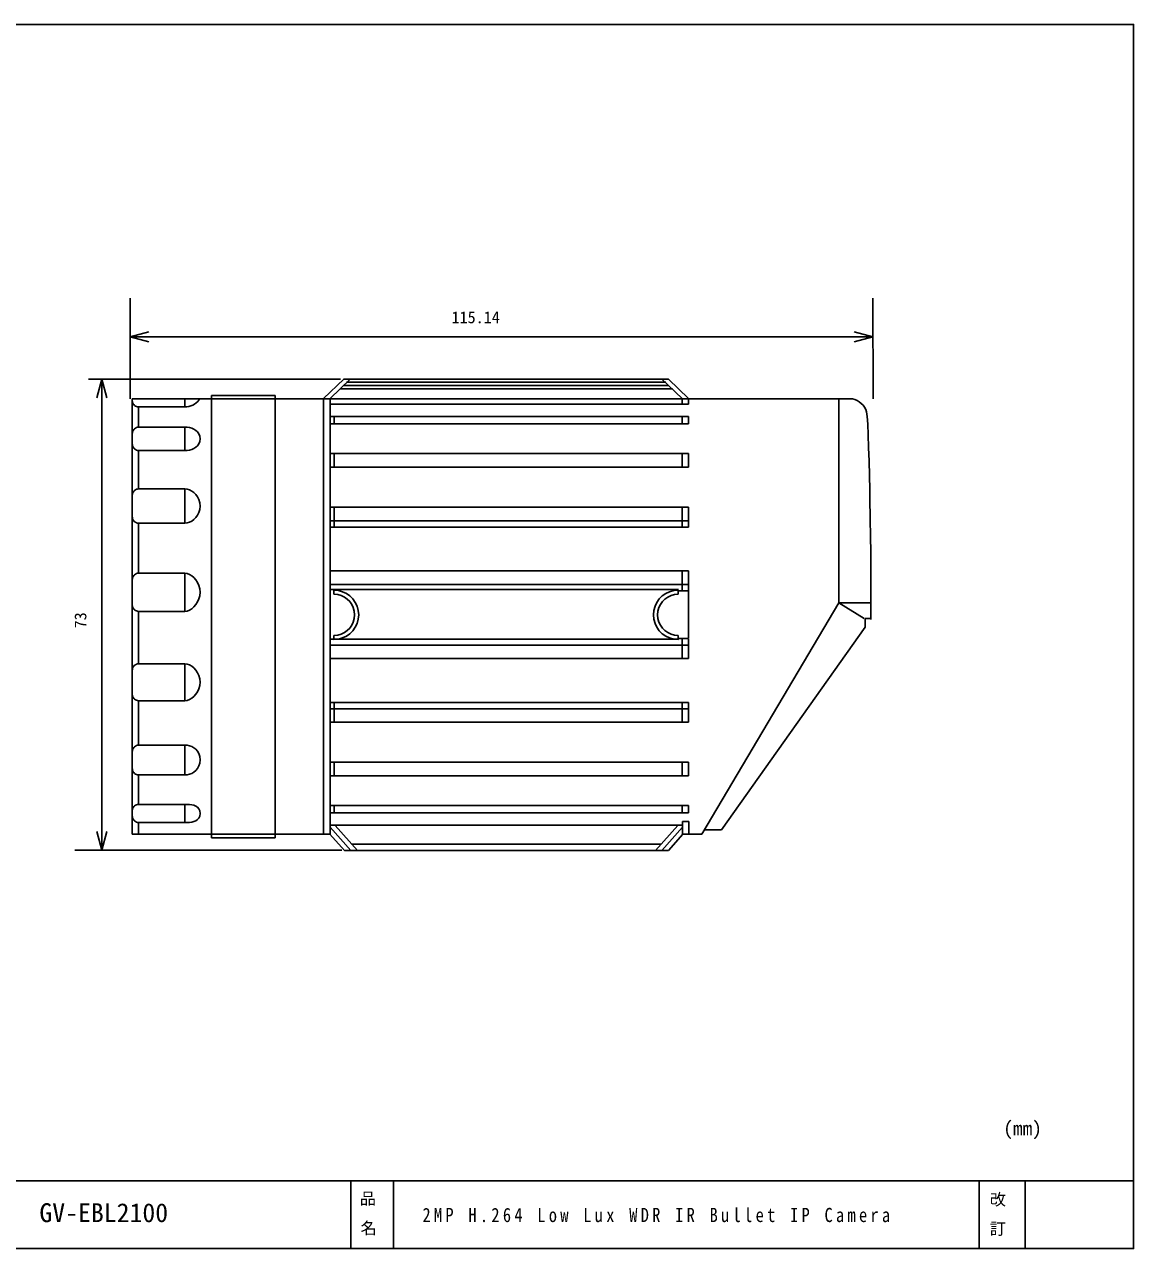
# Model space of a CAD drawing. Units: millimetres on the paper. Extents: x -143 to 141, y -97 to 93.
# Drawn here: x -31.2 to 140.7, y -96.8 to 92.9 of the extents above; entities that cross this region are included whole.
import ezdxf
from ezdxf.enums import TextEntityAlignment as Align

# ---------------------------------------------------------------- set-up
doc = ezdxf.new("R2010")
doc.units = ezdxf.units.MM
doc.layers.add('0-0_0', color=4, linetype='Continuous')
doc.layers.add('0-1_外形図', color=4, linetype='Continuous')
doc.styles.add('ＭＳ ゴシック', font='')
doc.styles.get('ＭＳ ゴシック').set_extended_font_data('MS Gothic')

msp = doc.modelspace()

# ---------------------------------------------------------------- linework, layer by layer
at = {"layer": '0-0_0'}
for p, q in [((-14.808, 44.498), (-11.91, 45.275)), ((-14.808, 44.498), (-14.808, 44.912)), ((-14.808, 44.498), (100.302, 44.498)), ((-14.808, 44.498), (-11.91, 43.722)), ((100.302, 44.498), (97.404, 45.275)), ((100.302, 44.498), (97.404, 43.722)), ((100.302, 44.498), (100.302, 44.912)), ((-19.197, 37.967), (-19.974, 35.07)), ((-19.197, 37.967), (-19.197, -35.038)), ((-19.197, 37.967), (-18.421, 35.07)), ((-19.197, -35.038), (-19.974, -32.141)), ((-19.197, -35.038), (-18.421, -32.141))]:
    msp.add_line(p, q, dxfattribs=at)
at = {"layer": '0-0_0', "color": 7}
for p, q in [((140.693, -86.281), (-142.913, -86.276)), ((19.399, -86.444), (19.399, -96.765)), ((25.982, -86.444), (25.982, -96.765)), ((116.764, -86.444), (116.764, -96.765)), ((123.877, -86.444), (123.877, -96.765))]:
    msp.add_line(p, q, dxfattribs=at)
msp.add_lwpolyline([(-142.913, 92.919), (140.693, 92.919), (140.693, -96.765), (-142.913, -96.765)], close=True, dxfattribs=at)
at = {"layer": '0-1_外形図'}
for p, q in [((-14.808, 50.51), (-14.808, 34.922)), ((100.332, 34.922), (100.282, 50.51)), ((-21.275, 37.967), (17.794, 37.967)), ((15.184, 34.959), (18.304, 37.967)), ((16.185, 34.959), (19.304, 37.967)), ((68.612, 37.967), (18.235, 37.967)), ((70.731, 34.959), (67.612, 37.967)), ((71.732, 34.959), (68.612, 37.967)), ((69.261, 36.467), (17.743, 36.467)), ((68.612, 36.967), (18.235, 36.967)), ((68.213, 37.467), (18.735, 37.467)), ((-14.489, 34.922), (-14.489, -32.573)), ((96.729, 34.922), (-14.489, 34.922)), ((-14.478, 34.647), (-14.478, 34.812)), ((-2.196, -33.122), (-2.196, 35.4)), ((-2.196, 35.4), (7.682, 35.4)), ((7.682, 35.4), (7.682, -33.122)), ((15.178, 34.9), (15.178, -32.622)), ((16.178, 34.9), (16.178, -32.622)), ((70.731, 34.062), (70.731, 34.959)), ((71.732, 34.062), (71.732, 34.959)), ((95.034, 34.922), (95.034, 3.275)), ((-13.488, 33.599), (-13.488, 30.516)), ((-6.326, 33.647), (-13.479, 33.647)), ((16.169, 34.062), (71.732, 34.062)), ((-13.479, 30.517), (-6.326, 30.517)), ((-6.326, 26.901), (-6.326, 30.517)), ((71.732, 32.166), (16.169, 32.166)), ((16.169, 31.019), (71.732, 31.019)), ((16.819, 32.166), (16.819, 31.019)), ((70.731, 31.019), (70.731, 32.166)), ((71.732, 31.019), (71.732, 32.166)), ((-13.488, 26.9), (-13.488, 20.953)), ((-6.326, 26.901), (-13.479, 26.901)), ((71.732, 26.41), (16.169, 26.41)), ((16.819, 26.41), (16.819, 24.314)), ((70.731, 24.314), (70.731, 26.41)), ((71.732, 24.314), (71.732, 26.41)), ((16.169, 24.314), (71.732, 24.314)), ((-13.479, 20.947), (-6.326, 20.947)), ((-6.326, 15.632), (-6.326, 20.947)), ((71.732, 18.119), (16.169, 18.119)), ((16.819, 18.119), (16.819, 15.024)), ((70.731, 15.024), (70.731, 18.119)), ((71.732, 15.024), (71.732, 18.119)), ((-13.488, 15.673), (-13.488, 7.912)), ((-6.326, 15.632), (-13.479, 15.632)), ((16.169, 16.024), (71.732, 16.024)), ((16.169, 15.024), (71.732, 15.024)), ((-13.479, 7.886), (-6.326, 7.886)), ((-6.326, 1.971), (-6.326, 7.886)), ((71.732, 8.242), (16.169, 8.242)), ((70.731, 5.146), (70.731, 8.242)), ((71.732, 5.146), (71.732, 8.242)), ((16.169, 6.146), (71.732, 6.146)), ((16.169, 5.346), (70.182, 5.346)), ((16.784, 5.264), (16.784, 4.634)), ((70.13, 5.264), (70.13, 4.634)), ((70.182, 5.146), (71.732, 5.146)), ((71.732, -2.142), (71.732, 5.155)), ((-13.488, 1.959), (-13.488, -6.199)), ((-6.326, 1.971), (-13.479, 1.971)), ((73.799, -32.569), (95.034, 3.275)), ((95.034, 3.275), (98.963, 0.886)), ((95.141, 3.275), (100.021, 3.275)), ((99.963, 0.886), (99.081, 0.886)), ((99.081, 0.886), (99.081, -0.466)), ((16.784, -1.756), (16.784, -2.386)), ((70.13, -1.756), (70.13, -2.386)), ((99.081, -0.466), (76.856, -31.863)), ((16.169, -2.351), (70.182, -2.351)), ((16.169, -3.251), (71.732, -3.251)), ((70.182, -2.251), (71.732, -2.251)), ((70.731, -2.251), (70.731, -5.347)), ((71.732, -2.251), (71.732, -5.347)), ((71.732, -5.347), (16.169, -5.347)), ((-6.326, -6.151), (-13.479, -6.151)), ((-13.488, -11.828), (-13.488, -18.722)), ((-13.479, -11.867), (-6.326, -11.867)), ((16.169, -12.129), (71.732, -12.129)), ((16.169, -13.129), (71.732, -13.129)), ((16.819, -15.224), (16.819, -12.129)), ((70.731, -12.129), (70.731, -15.224)), ((71.732, -12.129), (71.732, -15.224)), ((71.732, -15.224), (16.169, -15.224)), ((-6.326, -18.764), (-13.479, -18.764)), ((16.169, -21.419), (71.732, -21.419)), ((16.819, -23.515), (16.819, -21.419)), ((70.731, -21.419), (70.731, -23.515)), ((71.732, -21.419), (71.732, -23.515)), ((-13.488, -23.441), (-13.488, -27.939)), ((-13.479, -23.38), (-6.326, -23.38)), ((71.732, -23.515), (16.169, -23.515)), ((-6.326, -27.935), (-13.479, -27.935)), ((16.169, -28.124), (71.732, -28.124)), ((16.819, -29.271), (16.819, -28.124)), ((70.731, -28.124), (70.731, -29.271)), ((71.732, -28.124), (71.732, -29.271)), ((71.732, -29.271), (16.169, -29.271)), ((-13.488, -30.893), (-13.488, -32.573)), ((-13.479, -30.75), (-6.326, -30.75)), ((16.169, -31.167), (70.794, -31.167)), ((16.215, -31.489), (19.411, -35.072)), ((16.973, -31.202), (20.411, -35.072)), ((70.05, -31.202), (66.612, -35.072)), ((70.808, -31.489), (67.612, -35.072)), ((70.803, -30.57), (71.767, -30.57)), ((70.803, -32.569), (70.803, -30.57)), ((71.767, -30.57), (71.767, -32.569)), ((76.856, -31.863), (74.269, -31.863)), ((-14.489, -32.573), (16.219, -32.573)), ((7.682, -33.122), (-2.196, -33.122)), ((16.166, -32.569), (18.41, -35.072)), ((67.51, -34.127), (19.497, -34.127)), ((70.857, -32.569), (68.612, -35.072)), ((70.803, -32.569), (73.799, -32.569)), ((-23.392, -35.038), (18.001, -35.038)), ((68.612, -35.072), (18.435, -35.072))]:
    msp.add_line(p, q, dxfattribs=at)
for points in [[(-13.479, 33.647), (-13.658, 33.664), (-13.827, 33.71), (-13.982, 33.785), (-14.122, 33.883), (-14.243, 34.004), (-14.341, 34.144), (-14.416, 34.299), (-14.462, 34.468), (-14.478, 34.647)], [(-4.042, 34.944), (-4.151, 34.702), (-4.325, 34.478), (-4.55, 34.275), (-4.815, 34.095), (-5.108, 33.942), (-5.418, 33.817), (-5.732, 33.725), (-6.039, 33.667), (-6.326, 33.647), (-6.326, 34.922)], [(96.729, 34.922), (97.118, 34.89), (97.497, 34.795), (97.859, 34.644), (98.198, 34.443), (98.507, 34.196), (98.78, 33.91), (99.01, 33.59), (99.191, 33.242), (99.316, 32.871)], [(99.316, 32.871), (99.409, 32.178), (99.494, 30.956), (99.571, 29.316), (99.64, 27.371), (99.701, 25.232), (99.755, 23.011), (99.802, 20.818), (99.841, 18.767), (99.874, 16.967), (99.9, 15.505), (99.921, 14.367), (99.936, 13.512), (99.947, 12.899), (99.954, 12.488), (99.959, 12.239), (99.961, 12.111), (99.962, 12.064), (99.962, 12.057), (99.962, 12.056), (99.962, 12.049), (99.962, 12.028), (99.962, 11.987), (99.962, 11.92), (99.963, 11.819), (99.963, 11.679), (99.963, 11.493), (99.964, 11.254), (99.964, 10.958), (99.965, 10.617), (99.965, 10.242), (99.966, 9.847), (99.967, 9.446), (99.968, 9.051), (99.968, 8.677), (99.969, 8.335), (99.97, 8.04), (99.97, 7.8), (99.97, 7.614), (99.971, 7.474)], [(-14.478, 29.517), (-14.462, 29.696), (-14.416, 29.865), (-14.341, 30.02), (-14.243, 30.16), (-14.122, 30.281), (-13.982, 30.38), (-13.827, 30.454), (-13.658, 30.5), (-13.479, 30.517)], [(-6.326, 30.517), (-5.982, 30.499), (-5.626, 30.444), (-5.271, 30.348), (-4.932, 30.207), (-4.623, 30.018), (-4.358, 29.777), (-4.151, 29.481), (-4.017, 29.126), (-3.969, 28.709)], [(-3.969, 28.709), (-4.017, 28.291), (-4.151, 27.936), (-4.358, 27.64), (-4.623, 27.399), (-4.932, 27.21), (-5.271, 27.069), (-5.626, 26.973), (-5.982, 26.918), (-6.326, 26.901)], [(-13.479, 26.901), (-13.658, 26.917), (-13.827, 26.963), (-13.982, 27.038), (-14.122, 27.137), (-14.243, 27.257), (-14.341, 27.397), (-14.416, 27.553), (-14.462, 27.721), (-14.478, 27.901)], [(-14.478, 19.948), (-14.462, 20.127), (-14.416, 20.296), (-14.341, 20.451), (-14.243, 20.591), (-14.122, 20.712), (-13.982, 20.81), (-13.827, 20.885), (-13.658, 20.931), (-13.479, 20.947)], [(-6.326, 20.947), (-5.982, 20.911), (-5.626, 20.802), (-5.271, 20.624), (-4.932, 20.381), (-4.623, 20.076), (-4.358, 19.71), (-4.151, 19.289), (-4.017, 18.814), (-3.969, 18.29)], [(-3.969, 18.29), (-4.017, 17.765), (-4.151, 17.29), (-4.358, 16.869), (-4.623, 16.504), (-4.932, 16.198), (-5.271, 15.955), (-5.626, 15.778), (-5.982, 15.669), (-6.326, 15.632)], [(-13.479, 15.632), (-13.658, 15.648), (-13.827, 15.695), (-13.982, 15.769), (-14.122, 15.868), (-14.243, 15.989), (-14.341, 16.128), (-14.416, 16.284), (-14.462, 16.453), (-14.478, 16.632)], [(-14.478, 6.886), (-14.462, 7.065), (-14.416, 7.234), (-14.341, 7.39), (-14.243, 7.529), (-14.122, 7.65), (-13.982, 7.749), (-13.827, 7.823), (-13.658, 7.87), (-13.479, 7.886)], [(-6.326, 7.886), (-5.982, 7.839), (-5.626, 7.703), (-5.271, 7.485), (-4.932, 7.195), (-4.623, 6.839), (-4.358, 6.427), (-4.151, 5.965), (-4.017, 5.463), (-3.969, 4.928)], [(99.971, 7.474), (99.971, 7.374), (99.971, 7.307), (99.971, 7.266), (99.971, 7.245), (99.971, 7.237), (99.971, 7.236), (99.971, 7.234), (99.971, 7.218), (99.971, 7.176), (99.971, 7.093), (99.971, 6.956), (99.971, 6.753), (99.971, 6.468), (99.971, 6.09), (99.971, 5.604), (99.971, 5.007), (99.971, 4.329), (99.971, 3.61), (99.971, 2.892), (99.971, 2.214), (99.971, 1.616), (99.971, 1.139), (99.971, 0.824), (99.971, 0.71)], [(-3.969, 4.928), (-4.017, 4.393), (-4.151, 3.891), (-4.358, 3.43), (-4.623, 3.017), (-4.932, 2.662), (-5.271, 2.372), (-5.626, 2.154), (-5.982, 2.018), (-6.326, 1.971)], [(20.61, 1.439), (20.548, 2.126), (20.37, 2.772), (20.087, 3.368), (19.709, 3.902), (19.248, 4.363), (18.714, 4.741), (18.118, 5.024), (17.471, 5.202), (16.784, 5.264)], [(16.784, 4.634), (17.359, 4.582), (17.899, 4.434), (18.397, 4.198), (18.843, 3.883), (19.228, 3.498), (19.543, 3.052), (19.779, 2.554), (19.928, 2.013), (19.979, 1.439)], [(66.305, 1.439), (66.367, 2.126), (66.545, 2.772), (66.828, 3.368), (67.205, 3.902), (67.667, 4.363), (68.201, 4.741), (68.796, 5.024), (69.443, 5.202), (70.13, 5.264)], [(70.13, 4.634), (69.555, 4.582), (69.015, 4.434), (68.517, 4.198), (68.071, 3.883), (67.686, 3.498), (67.371, 3.052), (67.135, 2.554), (66.986, 2.013), (66.935, 1.439)], [(-13.479, 1.971), (-13.658, 1.987), (-13.827, 2.033), (-13.982, 2.108), (-14.122, 2.206), (-14.243, 2.327), (-14.341, 2.467), (-14.416, 2.622), (-14.462, 2.791), (-14.478, 2.97)], [(16.784, -2.386), (17.471, -2.324), (18.118, -2.146), (18.714, -1.863), (19.248, -1.485), (19.709, -1.024), (20.087, -0.49), (20.37, 0.106), (20.548, 0.752), (20.61, 1.439)], [(19.979, 1.439), (19.928, 0.865), (19.779, 0.324), (19.543, -0.173), (19.228, -0.619), (18.843, -1.004), (18.397, -1.32), (17.899, -1.556), (17.359, -1.704), (16.784, -1.756)], [(70.13, -2.386), (69.443, -2.324), (68.796, -2.146), (68.201, -1.863), (67.667, -1.485), (67.205, -1.024), (66.828, -0.49), (66.545, 0.106), (66.367, 0.752), (66.305, 1.439)], [(66.935, 1.439), (66.986, 0.865), (67.135, 0.324), (67.371, -0.173), (67.686, -0.619), (68.071, -1.004), (68.517, -1.32), (69.015, -1.556), (69.555, -1.704), (70.13, -1.756)], [(-13.479, -6.151), (-13.658, -6.168), (-13.827, -6.214), (-13.982, -6.288), (-14.122, -6.387), (-14.243, -6.508), (-14.341, -6.648), (-14.416, -6.803), (-14.462, -6.972), (-14.478, -7.151)], [(-3.969, -9.009), (-4.017, -8.478), (-4.151, -7.985), (-4.358, -7.537), (-4.623, -7.14), (-4.932, -6.801), (-5.271, -6.527), (-5.626, -6.322), (-5.982, -6.195), (-6.326, -6.151), (-6.326, -11.867)], [(-6.326, -11.867), (-5.982, -11.823), (-5.626, -11.696), (-5.271, -11.492), (-4.932, -11.217), (-4.623, -10.878), (-4.358, -10.482), (-4.151, -10.034), (-4.017, -9.541), (-3.969, -9.009)], [(-14.478, -10.867), (-14.462, -11.046), (-14.416, -11.215), (-14.341, -11.371), (-14.243, -11.51), (-14.122, -11.631), (-13.982, -11.73), (-13.827, -11.804), (-13.658, -11.851), (-13.479, -11.867)], [(-13.479, -18.764), (-13.658, -18.78), (-13.827, -18.827), (-13.982, -18.901), (-14.122, -19), (-14.243, -19.121), (-14.341, -19.26), (-14.416, -19.416), (-14.462, -19.585), (-14.478, -19.764)], [(-3.969, -21.022), (-4.017, -20.511), (-4.151, -20.073), (-4.358, -19.705), (-4.623, -19.403), (-4.932, -19.164), (-5.271, -18.984), (-5.626, -18.859), (-5.982, -18.787), (-6.326, -18.764), (-6.326, -23.38)], [(-14.478, -22.379), (-14.462, -22.559), (-14.416, -22.728), (-14.341, -22.883), (-14.243, -23.023), (-14.122, -23.144), (-13.982, -23.242), (-13.827, -23.317), (-13.658, -23.363), (-13.479, -23.38)], [(-6.326, -23.38), (-5.982, -23.353), (-5.626, -23.272), (-5.271, -23.134), (-4.932, -22.938), (-4.623, -22.682), (-4.358, -22.365), (-4.151, -21.983), (-4.017, -21.536), (-3.969, -21.022)], [(-13.479, -27.935), (-13.658, -27.951), (-13.827, -27.998), (-13.982, -28.072), (-14.122, -28.171), (-14.243, -28.292), (-14.341, -28.431), (-14.416, -28.587), (-14.462, -28.756), (-14.478, -28.935)], [(-3.969, -29.343), (-4.017, -28.939), (-4.151, -28.621), (-4.358, -28.378), (-4.623, -28.2), (-4.932, -28.078), (-5.271, -28), (-5.626, -27.957), (-5.982, -27.939), (-6.326, -27.935), (-6.326, -30.75)], [(-14.478, -29.75), (-14.462, -29.929), (-14.416, -30.098), (-14.341, -30.254), (-14.243, -30.394), (-14.122, -30.514), (-13.982, -30.613), (-13.827, -30.687), (-13.658, -30.734), (-13.479, -30.75)], [(-6.326, -30.75), (-5.982, -30.746), (-5.626, -30.728), (-5.271, -30.685), (-4.932, -30.608), (-4.623, -30.485), (-4.358, -30.307), (-4.151, -30.065), (-4.017, -29.746), (-3.969, -29.343)]]:
    msp.add_lwpolyline(points, dxfattribs=at)

# ---------------------------------------------------------------- texts
at = {"layer": '0-0_0', "style": 'ＭＳ ゴシック'}
msp.add_text('115.14', height=1.833, dxfattribs=at).set_placement((35, 46.076), align=Align.BOTTOM_LEFT)
msp.add_text('73', height=1.833, rotation=90, dxfattribs=at).set_placement((-21.044, -0.665), align=Align.BOTTOM_LEFT)
at = {"layer": '0-0_0', "color": 7, "style": 'ＭＳ ゴシック'}
for s, height, p in [('(mm)', 2.199, (120.506, -79.899)), ('品', 1.833, (20.787, -90.492)), ('改', 1.833, (118.417, -90.62)), ('GV-EBL2100', 2.933, (-28.872, -93.56)), ('名', 1.833, (20.901, -95.07)), ('訂', 1.833, (118.417, -95.156))]:
    msp.add_text(s, height=height, dxfattribs=at).set_placement(p, align=Align.BOTTOM_LEFT)
at = {"layer": '0-0_0', "color": 7, "insert": (30.494, -92.703), "char_height": 2.199, "attachment_point": 7, "style": 'ＭＳ ゴシック'}
msp.add_mtext('\\T1.4;\\W0.85;2MP\\~H.264\\~Low\\~Lux\\~WDR\\~IR\\~Bullet\\~IP\\~Camera', dxfattribs=at)

doc.saveas('drawing.dxf')
